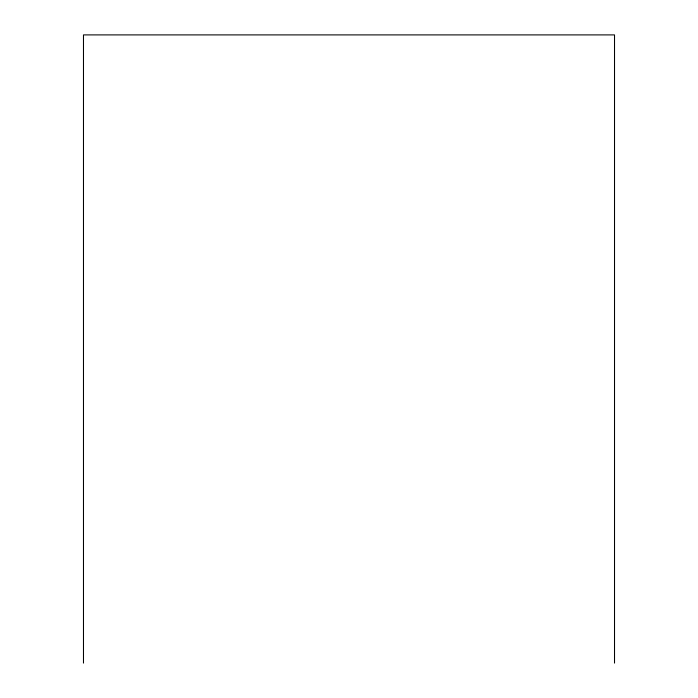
<?xml version="1.0" encoding="UTF-8"?>
<svg xmlns="http://www.w3.org/2000/svg" width="698" height="698" viewBox="0 0 698 698"><rect width="100%" height="100%" fill="white"/><g stroke="black" fill="none" stroke-linecap="round" stroke-linejoin="round"><path stroke-width="1.05" d="M614.519 663.1L614.519 34.9L83.481 34.9L83.481 663.1"/></g></svg>
